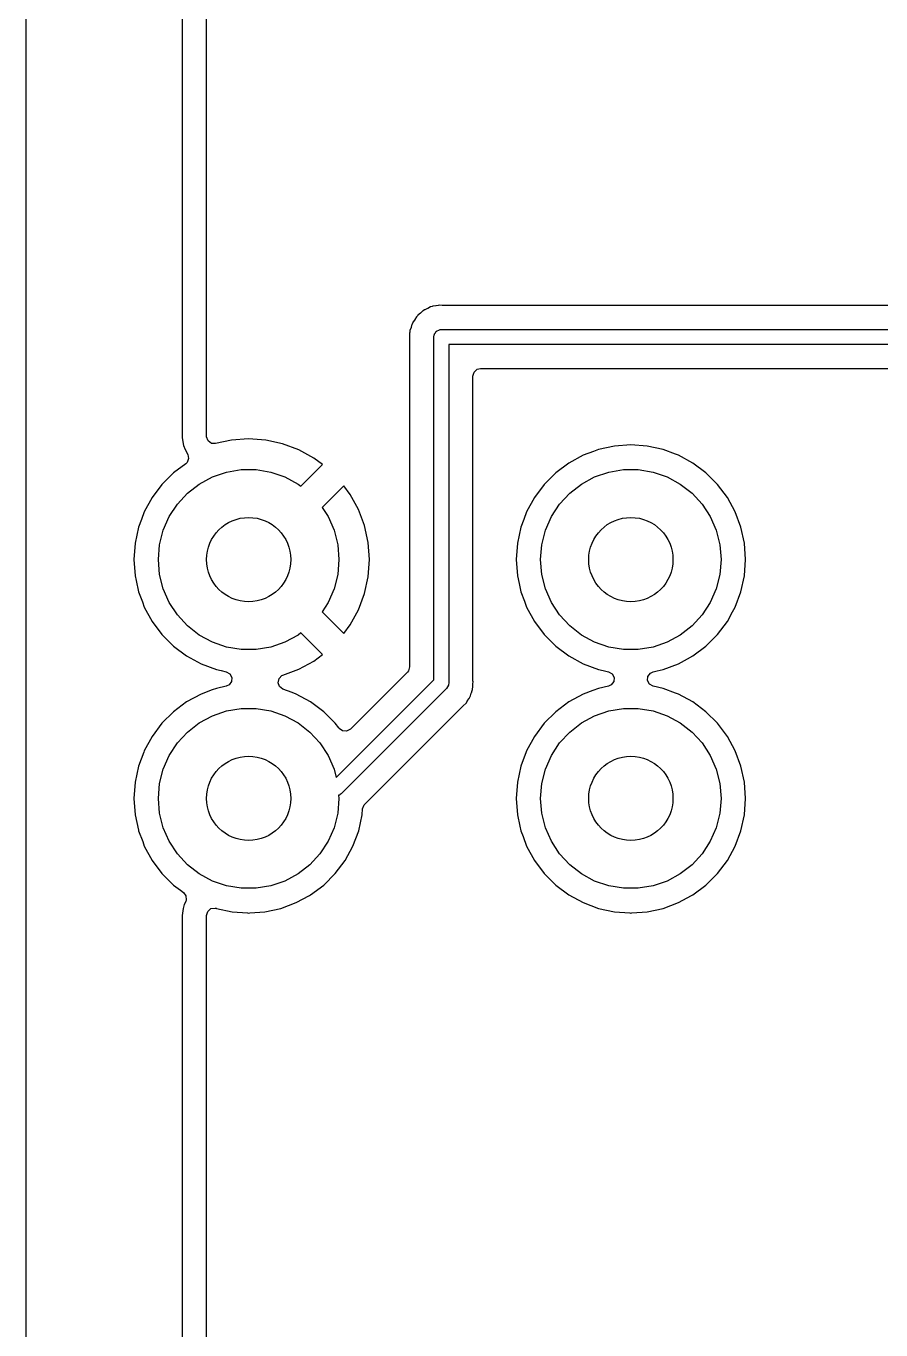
# Model space of a CAD drawing. Extents: x 0.71 to 7.56, y -5.16 to -0.79.
# Drawn here: x 0.709 to 1.268, y -4.087 to -3.234 of the extents above; entities that cross this region are included whole.
import ezdxf

# ---------------------------------------------------------------- set-up
doc = ezdxf.new("R2010")
doc.units = 0
doc.header["$MEASUREMENT"] = 0
doc.layers.add('BLACK', color=7, linetype='CONTINUOUS')

msp = doc.modelspace()

# ---------------------------------------------------------------- linework, layer by layer
at = {"layer": 'BLACK', "linetype": 'CONTINUOUS'}
for p, q in [((0.708865, -4.82014), (0.708762, -2.77289)), ((0.810807, -3.02031), (0.810807, -3.50232)), ((0.826772, -3.50203), (0.826772, -3.02031)), ((0.966646, -3.42146), (0.965053, -3.42275)), ((0.966771, -3.42135), (0.966646, -3.42146)), ((0.968272, -3.41995), (0.966771, -3.42135)), ((0.968463, -3.41985), (0.968272, -3.41995)), ((0.969297, -3.4193), (0.968463, -3.41985)), ((0.969464, -3.41916), (0.969297, -3.4193)), ((0.971348, -3.41835), (0.969464, -3.41916)), ((0.969464, -3.41916), (0.969464, -3.41916)), ((0.971498, -3.41827), (0.971348, -3.41835)), ((0.973322, -3.41733), (0.971498, -3.41827)), ((0.97347, -3.4173), (0.973322, -3.41733)), ((0.973532, -3.41729), (0.97347, -3.4173)), ((0.974484, -3.41698), (0.973532, -3.41729)), ((0.974681, -3.4169), (0.974484, -3.41698)), ((0.976715, -3.41662), (0.974681, -3.4169)), ((0.976879, -3.41659), (0.976715, -3.41662)), ((0.978215, -3.41631), (0.976879, -3.41659)), ((0.97889, -3.41617), (0.978215, -3.41631)), ((0.980939, -3.41631), (0.97889, -3.41617)), ((0.97889, -3.41617), (0.97889, -3.41617)), ((0.981105, -3.41632), (0.980939, -3.41631)), ((1.64866, -3.41632), (0.981105, -3.41632)), ((0.96116, -3.42869), (0.960606, -3.43066)), ((0.961272, -3.4285), (0.96116, -3.42869)), ((0.96116, -3.42869), (0.96116, -3.42869)), ((0.961701, -3.4276), (0.961272, -3.4285)), ((0.961773, -3.4274), (0.961701, -3.4276)), ((0.962957, -3.42572), (0.961773, -3.4274)), ((0.961773, -3.4274), (0.961773, -3.4274)), ((0.963048, -3.42558), (0.962957, -3.42572)), ((0.964115, -3.42383), (0.963048, -3.42558)), ((0.964273, -3.42368), (0.964115, -3.42383)), ((0.964929, -3.42293), (0.964273, -3.42368)), ((0.965052, -3.42275), (0.964929, -3.42293)), ((0.965053, -3.42275), (0.965052, -3.42275)), ((0.95962, -3.43638), (0.95948, -3.43843)), ((0.95948, -3.43843), (0.95948, -3.43843)), ((0.95948, -3.43843), (0.959524, -3.43864)), ((0.959524, -3.43864), (0.959626, -3.43964)), ((0.959626, -3.43622), (0.95962, -3.43638)), ((0.959684, -3.43396), (0.959626, -3.43416)), ((0.959626, -3.43416), (0.959626, -3.43622)), ((0.959854, -3.43297), (0.959684, -3.43396)), ((0.959868, -3.43276), (0.959854, -3.43297)), ((0.960556, -3.43082), (0.959868, -3.43276)), ((0.960606, -3.43066), (0.960556, -3.43082)), ((0.975394, -3.43701), (0.975593, -3.43562)), ((0.975394, -3.66143), (0.975394, -3.43701)), ((0.975593, -3.43562), (0.975787, -3.43532)), ((0.975787, -3.43532), (0.975838, -3.43496)), ((0.975838, -3.43496), (0.976525, -3.43417)), ((0.976525, -3.43417), (0.977092, -3.43329)), ((0.977092, -3.43329), (0.977419, -3.43314)), ((0.977419, -3.43314), (0.977654, -3.43287)), ((0.977654, -3.43287), (0.978661, -3.43257)), ((0.978661, -3.43257), (0.979615, -3.43214)), ((0.979615, -3.43214), (0.97997, -3.43219)), ((0.97997, -3.43219), (0.980315, -3.43209)), ((0.980315, -3.43209), (1.66142, -3.43209)), ((0.959626, -3.43964), (0.959626, -3.65287)), ((1.6565, -3.44193), (0.985236, -3.44193)), ((0.985236, -3.44193), (0.985236, -3.66347)), ((1.001, -3.46258), (1.00178, -3.45994)), ((1.001, -3.66128), (1.001, -3.46258)), ((1.00178, -3.45994), (1.00386, -3.45814)), ((1.00386, -3.45814), (1.00589, -3.4577)), ((1.00589, -3.4577), (1.63585, -3.4577)), ((0.810807, -3.50232), (0.81083, -3.50295)), ((0.81083, -3.50295), (0.810834, -3.50306)), ((0.810834, -3.50306), (0.810834, -3.50306)), ((0.810834, -3.50306), (0.811826, -3.50796)), ((0.826784, -3.50238), (0.826772, -3.50203)), ((0.827745, -3.50496), (0.826784, -3.50238)), ((0.829947, -3.50661), (0.827745, -3.50496)), ((0.832691, -3.5068), (0.829947, -3.50661)), ((0.843096, -3.50454), (0.832691, -3.5068)), ((0.854331, -3.50374), (0.843096, -3.50454)), ((0.865565, -3.50454), (0.854331, -3.50374)), ((0.854331, -3.50374), (0.854331, -3.50374)), ((0.876571, -3.50693), (0.865565, -3.50454)), ((0.887124, -3.51087), (0.876571, -3.50693)), ((0.811826, -3.50796), (0.811826, -3.50796)), ((0.811826, -3.50796), (0.812787, -3.51054)), ((0.812787, -3.51054), (0.812787, -3.51054)), ((0.812787, -3.51054), (0.812787, -3.51054)), ((0.812787, -3.51054), (0.814538, -3.51386)), ((0.814538, -3.51386), (0.815085, -3.51655)), ((0.897009, -3.51627), (0.887124, -3.51087)), ((0.887124, -3.51087), (0.887124, -3.51087)), ((1.07317, -3.51444), (1.06378, -3.51957)), ((1.07998, -3.5119), (1.07317, -3.51444)), ((1.0832, -3.5107), (1.07998, -3.5119)), ((1.09365, -3.50843), (1.0832, -3.5107)), ((1.0832, -3.5107), (1.0832, -3.5107)), ((1.0832, -3.5107), (1.0832, -3.5107)), ((1.09366, -3.50843), (1.09365, -3.50843)), ((1.10433, -3.50766), (1.09366, -3.50843)), ((1.11501, -3.50843), (1.10433, -3.50766)), ((1.10433, -3.50766), (1.10433, -3.50766)), ((1.12546, -3.5107), (1.11501, -3.50843)), ((1.11501, -3.50843), (1.11501, -3.50843)), ((1.13354, -3.51371), (1.12546, -3.5107)), ((1.12546, -3.5107), (1.12546, -3.5107)), ((1.12546, -3.5107), (1.12546, -3.5107)), ((1.13549, -3.51444), (1.13354, -3.51371)), ((1.14489, -3.51957), (1.13549, -3.51444)), ((1.13549, -3.51444), (1.13549, -3.51444)), ((0.813146, -3.52004), (0.805207, -3.52599)), ((0.814087, -3.51912), (0.813146, -3.52004)), ((0.815085, -3.51655), (0.814087, -3.51912)), ((0.839834, -3.52543), (0.849454, -3.52382)), ((0.849454, -3.52382), (0.859207, -3.52382)), ((0.859207, -3.52382), (0.868828, -3.52543)), ((0.888441, -3.53465), (0.902621, -3.52047)), ((0.89701, -3.51627), (0.897009, -3.51627)), ((0.902621, -3.52047), (0.89701, -3.51627)), ((0.902621, -3.52047), (0.902621, -3.52047)), ((1.06378, -3.51957), (1.05521, -3.52599)), ((1.06378, -3.51957), (1.06378, -3.51957)), ((1.08983, -3.52543), (1.09945, -3.52382)), ((1.09945, -3.52382), (1.10921, -3.52382)), ((1.10921, -3.52382), (1.11883, -3.52543)), ((1.15345, -3.52599), (1.14489, -3.51957)), ((1.14489, -3.51957), (1.14489, -3.51957)), ((1.14489, -3.51957), (1.14489, -3.51957)), ((0.805207, -3.52599), (0.797639, -3.53355)), ((0.805207, -3.52599), (0.805207, -3.52599)), ((0.822031, -3.53324), (0.830609, -3.5286)), ((0.830609, -3.5286), (0.839834, -3.52543)), ((0.868828, -3.52543), (0.878053, -3.5286)), ((0.878053, -3.5286), (0.886631, -3.53324)), ((1.05521, -3.52599), (1.04764, -3.53355)), ((1.05521, -3.52599), (1.05521, -3.52599)), ((1.07203, -3.53324), (1.08061, -3.5286)), ((1.08061, -3.5286), (1.08983, -3.52543)), ((1.11883, -3.52543), (1.12805, -3.5286)), ((1.12805, -3.5286), (1.13663, -3.53324)), ((1.16102, -3.53355), (1.15345, -3.52599)), ((1.15345, -3.52599), (1.15345, -3.52599)), ((1.15345, -3.52599), (1.15345, -3.52599)), ((0.797639, -3.53355), (0.791225, -3.54212)), ((0.797639, -3.53355), (0.797639, -3.53355)), ((0.807728, -3.5464), (0.814334, -3.53923)), ((0.814334, -3.53923), (0.822031, -3.53324)), ((0.886631, -3.53324), (0.888441, -3.53465)), ((0.91654, -3.53439), (0.902352, -3.54858)), ((0.92074, -3.54), (0.91654, -3.53439)), ((0.926138, -3.54988), (0.92074, -3.54)), ((0.92074, -3.54), (0.92074, -3.54)), ((1.04764, -3.53355), (1.04122, -3.54212)), ((1.04764, -3.53355), (1.04764, -3.53355)), ((1.05773, -3.5464), (1.06433, -3.53923)), ((1.06433, -3.53923), (1.07203, -3.53324)), ((1.13663, -3.53324), (1.14433, -3.53923)), ((1.14433, -3.53923), (1.15093, -3.5464)), ((1.16744, -3.54212), (1.16102, -3.53355)), ((1.16102, -3.53355), (1.16102, -3.53355)), ((1.16102, -3.53355), (1.16102, -3.53355)), ((0.791225, -3.54212), (0.786096, -3.55151)), ((0.791225, -3.54212), (0.791225, -3.54212)), ((0.802393, -3.55457), (0.807728, -3.5464)), ((0.902352, -3.54858), (0.906268, -3.55457)), ((0.930074, -3.56044), (0.926138, -3.54988)), ((1.04122, -3.54212), (1.0361, -3.55151)), ((1.04122, -3.54212), (1.04122, -3.54212)), ((1.05239, -3.55457), (1.05773, -3.5464)), ((1.15093, -3.5464), (1.15627, -3.55457)), ((1.17257, -3.55151), (1.16744, -3.54212)), ((1.16744, -3.54212), (1.16744, -3.54212)), ((1.16744, -3.54212), (1.16744, -3.54212)), ((0.784262, -3.55643), (0.782355, -3.56154)), ((0.786096, -3.55151), (0.784262, -3.55643)), ((0.798475, -3.5635), (0.802393, -3.55457)), ((0.906268, -3.55457), (0.910186, -3.5635)), ((1.03426, -3.55643), (1.03236, -3.56154)), ((1.0361, -3.55151), (1.03426, -3.55643)), ((1.04848, -3.5635), (1.05239, -3.55457)), ((1.15627, -3.55457), (1.16019, -3.5635)), ((1.17257, -3.55152), (1.17257, -3.55151)), ((1.17631, -3.56154), (1.17257, -3.55152)), ((1.17257, -3.55152), (1.17257, -3.55152)), ((0.782355, -3.56154), (0.78008, -3.572)), ((0.782355, -3.56154), (0.782355, -3.56154)), ((0.782355, -3.56154), (0.782355, -3.56154)), ((0.796081, -3.57296), (0.798475, -3.5635)), ((0.910186, -3.5635), (0.91258, -3.57296)), ((0.932468, -3.57144), (0.930074, -3.56044)), ((1.03236, -3.56154), (1.03008, -3.572)), ((1.03236, -3.56154), (1.03236, -3.56154)), ((1.03236, -3.56154), (1.03236, -3.56154)), ((1.04608, -3.57296), (1.04848, -3.5635)), ((1.16019, -3.5635), (1.16258, -3.57296)), ((1.17858, -3.572), (1.17631, -3.56154)), ((0.78008, -3.572), (0.779317, -3.58268)), ((0.78008, -3.572), (0.78008, -3.572)), ((0.795276, -3.58268), (0.796081, -3.57296)), ((0.91258, -3.57296), (0.913386, -3.58268)), ((0.933272, -3.58268), (0.932468, -3.57144)), ((1.03008, -3.572), (1.02932, -3.58268)), ((1.03008, -3.572), (1.03008, -3.572)), ((1.04528, -3.58268), (1.04608, -3.57296)), ((1.16258, -3.57296), (1.16339, -3.58268)), ((1.17934, -3.58268), (1.17858, -3.572)), ((0.779317, -3.58268), (0.779317, -3.58268)), ((0.779317, -3.58268), (0.78008, -3.59335)), ((0.796081, -3.5924), (0.795276, -3.58268)), ((0.913386, -3.58268), (0.91258, -3.5924)), ((0.932468, -3.59391), (0.933272, -3.58268)), ((0.933272, -3.58268), (0.933272, -3.58268)), ((1.02932, -3.58268), (1.02932, -3.58268)), ((1.02932, -3.58268), (1.03008, -3.59335)), ((1.04608, -3.5924), (1.04528, -3.58268)), ((1.16339, -3.58268), (1.16258, -3.5924)), ((1.17858, -3.59335), (1.17934, -3.58268)), ((0.798475, -3.60185), (0.796081, -3.5924)), ((0.91258, -3.5924), (0.910186, -3.60185)), ((1.04848, -3.60185), (1.04608, -3.5924)), ((1.16258, -3.5924), (1.16019, -3.60185)), ((0.78008, -3.59335), (0.78008, -3.59335)), ((0.78008, -3.59335), (0.78076, -3.59648)), ((0.78076, -3.59648), (0.782355, -3.60381)), ((0.930074, -3.60492), (0.932468, -3.59391)), ((1.03008, -3.59335), (1.03008, -3.59335)), ((1.03008, -3.59335), (1.03118, -3.59843)), ((1.03118, -3.59843), (1.03236, -3.60381)), ((1.17631, -3.60381), (1.17858, -3.59335)), ((0.782355, -3.60381), (0.784825, -3.61043)), ((0.802393, -3.61078), (0.798475, -3.60185)), ((0.910186, -3.60185), (0.906268, -3.61078)), ((0.926138, -3.61547), (0.930074, -3.60492)), ((1.03236, -3.60381), (1.03466, -3.60999)), ((1.05239, -3.61078), (1.04848, -3.60185)), ((1.16019, -3.60185), (1.15627, -3.61078)), ((1.17257, -3.61384), (1.17631, -3.60381)), ((0.784825, -3.61043), (0.786096, -3.61384)), ((0.786096, -3.61384), (0.791225, -3.62323)), ((0.807728, -3.61895), (0.802393, -3.61078)), ((0.906268, -3.61078), (0.902352, -3.61678)), ((0.902352, -3.61678), (0.91654, -3.63097)), ((0.92074, -3.62536), (0.926138, -3.61547)), ((1.03466, -3.60999), (1.0361, -3.61384)), ((1.0361, -3.61384), (1.04122, -3.62323)), ((1.05773, -3.61895), (1.05239, -3.61078)), ((1.15627, -3.61078), (1.15093, -3.61895)), ((1.16744, -3.62323), (1.17091, -3.61687)), ((1.17091, -3.61687), (1.17257, -3.61384)), ((1.17257, -3.61384), (1.17257, -3.61384)), ((1.17257, -3.61384), (1.17257, -3.61384)), ((0.791225, -3.62323), (0.791225, -3.62323)), ((0.791225, -3.62323), (0.791225, -3.62323)), ((0.791225, -3.62323), (0.797639, -3.6318)), ((0.814334, -3.62613), (0.807728, -3.61895)), ((0.822031, -3.63212), (0.814334, -3.62613)), ((0.91654, -3.63097), (0.92074, -3.62536)), ((1.04122, -3.62323), (1.04122, -3.62323)), ((1.04122, -3.62323), (1.04122, -3.62323)), ((1.04122, -3.62323), (1.04764, -3.6318)), ((1.06433, -3.62613), (1.05773, -3.61895)), ((1.07203, -3.63212), (1.06433, -3.62613)), ((1.14433, -3.62613), (1.13663, -3.63212)), ((1.15093, -3.61895), (1.14433, -3.62613)), ((1.16102, -3.6318), (1.16744, -3.62323)), ((0.797639, -3.6318), (0.797639, -3.6318)), ((0.797639, -3.6318), (0.797639, -3.6318)), ((0.797639, -3.6318), (0.805207, -3.63937)), ((0.830609, -3.63676), (0.822031, -3.63212)), ((0.886631, -3.63212), (0.878053, -3.63676)), ((0.888441, -3.63071), (0.886631, -3.63212)), ((0.902621, -3.64489), (0.888441, -3.63071)), ((0.91654, -3.63097), (0.91654, -3.63097)), ((1.04764, -3.6318), (1.04764, -3.6318)), ((1.04764, -3.6318), (1.04764, -3.6318)), ((1.04764, -3.6318), (1.05521, -3.63937)), ((1.08061, -3.63676), (1.07203, -3.63212)), ((1.13663, -3.63212), (1.12805, -3.63676)), ((1.15345, -3.63937), (1.16102, -3.6318)), ((0.805207, -3.63937), (0.805207, -3.63937)), ((0.805207, -3.63937), (0.805207, -3.63937)), ((0.805207, -3.63937), (0.813775, -3.64578)), ((0.839834, -3.63993), (0.830609, -3.63676)), ((0.849454, -3.64153), (0.839834, -3.63993)), ((0.859207, -3.64153), (0.849454, -3.64153)), ((0.868828, -3.63993), (0.859207, -3.64153)), ((0.878053, -3.63676), (0.868828, -3.63993)), ((1.05521, -3.63937), (1.05521, -3.63937)), ((1.05521, -3.63937), (1.05521, -3.63937)), ((1.05521, -3.63937), (1.06378, -3.64578)), ((1.08983, -3.63993), (1.08061, -3.63676)), ((1.09945, -3.64153), (1.08983, -3.63993)), ((1.10921, -3.64153), (1.09945, -3.64153)), ((1.11883, -3.63993), (1.10921, -3.64153)), ((1.12805, -3.63676), (1.11883, -3.63993)), ((1.14489, -3.64578), (1.15345, -3.63937)), ((0.813775, -3.64578), (0.813775, -3.64578)), ((0.813775, -3.64578), (0.813775, -3.64578)), ((0.813775, -3.64578), (0.823169, -3.65091)), ((0.823169, -3.65091), (0.823169, -3.65091)), ((0.823169, -3.65091), (0.823169, -3.65091)), ((0.823169, -3.65091), (0.823169, -3.65091)), ((0.823169, -3.65091), (0.833197, -3.65465)), ((0.887124, -3.65448), (0.89701, -3.64909)), ((0.89701, -3.64909), (0.902621, -3.64489)), ((0.902621, -3.64489), (0.902621, -3.64489)), ((1.06378, -3.64578), (1.06378, -3.64578)), ((1.06378, -3.64578), (1.06378, -3.64578)), ((1.06378, -3.64578), (1.07317, -3.65091)), ((1.07317, -3.65091), (1.07317, -3.65091)), ((1.07317, -3.65091), (1.07317, -3.65091)), ((1.07317, -3.65091), (1.07317, -3.65091)), ((1.07317, -3.65091), (1.0832, -3.65465)), ((1.12546, -3.65465), (1.13549, -3.65091)), ((1.13549, -3.65091), (1.14144, -3.64767)), ((1.13549, -3.65091), (1.13549, -3.65091)), ((1.13549, -3.65091), (1.13549, -3.65091)), ((1.14144, -3.64767), (1.14489, -3.64578)), ((0.833197, -3.65465), (0.836252, -3.65532)), ((0.836252, -3.65532), (0.83965, -3.65606)), ((0.83965, -3.65606), (0.842065, -3.65737)), ((0.842065, -3.65737), (0.843383, -3.65979)), ((0.843383, -3.65979), (0.843187, -3.66253)), ((0.873616, -3.66327), (0.8742, -3.66058)), ((0.8742, -3.66058), (0.876146, -3.65863)), ((0.876146, -3.65863), (0.876779, -3.65834)), ((0.876779, -3.65834), (0.887124, -3.65448)), ((0.887124, -3.65448), (0.887124, -3.65448)), ((0.958196, -3.65633), (0.920849, -3.69367)), ((0.958851, -3.65551), (0.958196, -3.65633)), ((0.959626, -3.65287), (0.958851, -3.65551)), ((1.0832, -3.65465), (1.08626, -3.65532)), ((1.08626, -3.65532), (1.08965, -3.65606)), ((1.08965, -3.65606), (1.09206, -3.65737)), ((1.09206, -3.65737), (1.09338, -3.65979)), ((1.09338, -3.65979), (1.09319, -3.66253)), ((1.11528, -3.66186), (1.11547, -3.65912)), ((1.11547, -3.65912), (1.11712, -3.65692)), ((1.11712, -3.65692), (1.11901, -3.65606)), ((1.11901, -3.65606), (1.12151, -3.65551)), ((1.12151, -3.65551), (1.12546, -3.65465)), ((0.830558, -3.66799), (0.823169, -3.67074)), ((0.833197, -3.667), (0.830558, -3.66799)), ((0.83965, -3.6656), (0.833197, -3.667)), ((0.833197, -3.667), (0.833197, -3.667)), ((0.833197, -3.667), (0.833197, -3.667)), ((0.841538, -3.66473), (0.83965, -3.6656)), ((0.843187, -3.66253), (0.841538, -3.66473)), ((0.874577, -3.66584), (0.873616, -3.66327)), ((0.876779, -3.66749), (0.874577, -3.66584)), ((0.882694, -3.6697), (0.876779, -3.66749)), ((0.911567, -3.72525), (0.975394, -3.66143)), ((0.983795, -3.66695), (0.914817, -3.73592)), ((0.984378, -3.66588), (0.983795, -3.66695)), ((0.985037, -3.66485), (0.984378, -3.66588)), ((0.985072, -3.66461), (0.985037, -3.66485)), ((0.985124, -3.66451), (0.985072, -3.66461)), ((0.985236, -3.66347), (0.985111, -3.66434)), ((0.985111, -3.66434), (0.985124, -3.66451)), ((0.999996, -3.66995), (1.0006, -3.66841)), ((1.0006, -3.66841), (1.00067, -3.66776)), ((1.00067, -3.66776), (1.00083, -3.66694)), ((1.00083, -3.66694), (1.001, -3.66631)), ((1.00107, -3.66211), (1.001, -3.66128)), ((1.001, -3.66465), (1.00102, -3.6644)), ((1.001, -3.66631), (1.001, -3.66465)), ((1.00102, -3.6644), (1.00105, -3.66411)), ((1.00105, -3.66411), (1.00119, -3.66275)), ((1.00119, -3.66275), (1.00107, -3.66211)), ((1.07942, -3.66841), (1.07317, -3.67074)), ((1.0832, -3.667), (1.07942, -3.66841)), ((1.08965, -3.6656), (1.0832, -3.667)), ((1.0832, -3.667), (1.0832, -3.667)), ((1.0832, -3.667), (1.0832, -3.667)), ((1.09154, -3.66473), (1.08965, -3.6656)), ((1.09319, -3.66253), (1.09154, -3.66473)), ((1.1166, -3.66428), (1.11528, -3.66186)), ((1.11901, -3.6656), (1.1166, -3.66428)), ((1.12546, -3.667), (1.11901, -3.6656)), ((1.13354, -3.67001), (1.12546, -3.667)), ((1.12546, -3.667), (1.12546, -3.667)), ((1.12546, -3.667), (1.12546, -3.667)), ((0.813775, -3.67587), (0.805207, -3.68228)), ((0.823169, -3.67074), (0.813775, -3.67587)), ((0.813775, -3.67587), (0.813775, -3.67587)), ((0.885493, -3.67074), (0.882694, -3.6697)), ((0.894886, -3.67587), (0.885493, -3.67074)), ((0.885493, -3.67074), (0.885493, -3.67074)), ((0.903454, -3.68228), (0.894886, -3.67587)), ((0.894886, -3.67587), (0.894886, -3.67587)), ((0.894886, -3.67587), (0.894886, -3.67587)), ((0.994695, -3.67834), (0.996515, -3.67665)), ((0.996515, -3.67665), (0.997376, -3.67523)), ((0.997376, -3.67523), (0.997516, -3.67502)), ((0.997516, -3.67502), (0.998518, -3.6737)), ((0.998518, -3.6737), (0.998759, -3.67309)), ((0.998759, -3.67309), (0.999129, -3.67235)), ((0.999129, -3.67235), (0.99947, -3.67179)), ((0.99947, -3.67179), (0.999917, -3.67019)), ((0.999917, -3.67019), (0.999996, -3.66995)), ((1.06378, -3.67587), (1.05521, -3.68228)), ((1.07317, -3.67074), (1.06378, -3.67587)), ((1.06378, -3.67587), (1.06378, -3.67587)), ((1.13549, -3.67074), (1.13354, -3.67001)), ((1.14489, -3.67587), (1.13549, -3.67074)), ((1.13549, -3.67074), (1.13549, -3.67074)), ((1.15345, -3.68228), (1.14489, -3.67587)), ((1.14489, -3.67587), (1.14489, -3.67587)), ((1.14489, -3.67587), (1.14489, -3.67587)), ((0.805207, -3.68228), (0.797639, -3.68985)), ((0.805207, -3.68228), (0.805207, -3.68228)), ((0.822031, -3.68954), (0.830609, -3.6849)), ((0.830609, -3.6849), (0.839834, -3.68173)), ((0.839834, -3.68173), (0.849454, -3.68012)), ((0.849454, -3.68012), (0.859207, -3.68012)), ((0.859207, -3.68012), (0.868828, -3.68173)), ((0.868828, -3.68173), (0.878053, -3.6849)), ((0.878053, -3.6849), (0.886631, -3.68954)), ((0.903455, -3.68228), (0.903454, -3.68228)), ((0.911022, -3.68985), (0.903455, -3.68228)), ((0.903455, -3.68228), (0.903455, -3.68228)), ((0.934063, -3.73898), (0.994695, -3.67834)), ((1.05521, -3.68228), (1.04764, -3.68985)), ((1.05521, -3.68228), (1.05521, -3.68228)), ((1.07203, -3.68954), (1.08061, -3.6849)), ((1.08061, -3.6849), (1.08983, -3.68173)), ((1.08983, -3.68173), (1.09945, -3.68012)), ((1.09945, -3.68012), (1.10921, -3.68012)), ((1.10921, -3.68012), (1.11883, -3.68173)), ((1.11883, -3.68173), (1.12805, -3.6849)), ((1.12805, -3.6849), (1.13663, -3.68954)), ((1.16102, -3.68985), (1.15345, -3.68228)), ((1.15345, -3.68228), (1.15345, -3.68228)), ((1.15345, -3.68228), (1.15345, -3.68228)), ((0.797639, -3.68985), (0.791225, -3.69842)), ((0.797639, -3.68985), (0.797639, -3.68985)), ((0.814334, -3.69553), (0.822031, -3.68954)), ((0.886631, -3.68954), (0.894328, -3.69553)), ((0.913247, -3.69282), (0.911022, -3.68985)), ((0.911022, -3.68985), (0.911022, -3.68985)), ((0.911022, -3.68985), (0.911022, -3.68985)), ((0.913489, -3.69315), (0.913247, -3.69282)), ((0.915691, -3.6948), (0.913489, -3.69315)), ((0.918434, -3.69499), (0.915691, -3.6948)), ((0.920849, -3.69367), (0.918434, -3.69499)), ((1.04764, -3.68985), (1.04122, -3.69842)), ((1.04764, -3.68985), (1.04764, -3.68985)), ((1.06433, -3.69553), (1.07203, -3.68954)), ((1.13663, -3.68954), (1.14433, -3.69553)), ((1.16744, -3.69842), (1.16102, -3.68985)), ((1.16102, -3.68985), (1.16102, -3.68985)), ((1.16102, -3.68985), (1.16102, -3.68985)), ((0.791225, -3.69842), (0.786096, -3.70781)), ((0.791225, -3.69842), (0.791225, -3.69842)), ((0.802393, -3.71087), (0.807728, -3.7027)), ((0.807728, -3.7027), (0.814334, -3.69553)), ((0.894328, -3.69553), (0.900934, -3.7027)), ((0.900934, -3.7027), (0.906268, -3.71087)), ((1.04122, -3.69842), (1.0361, -3.70781)), ((1.04122, -3.69842), (1.04122, -3.69842)), ((1.05239, -3.71087), (1.05773, -3.7027)), ((1.05773, -3.7027), (1.06433, -3.69553)), ((1.14433, -3.69553), (1.15093, -3.7027)), ((1.15093, -3.7027), (1.15627, -3.71087)), ((1.17257, -3.70781), (1.16744, -3.69842)), ((1.16744, -3.69842), (1.16744, -3.69842)), ((1.16744, -3.69842), (1.16744, -3.69842)), ((0.785728, -3.7088), (0.782355, -3.71784)), ((0.786096, -3.70781), (0.785728, -3.7088)), ((0.798475, -3.7198), (0.802393, -3.71087)), ((0.906268, -3.71087), (0.910186, -3.7198)), ((1.03583, -3.70854), (1.03236, -3.71784)), ((1.0361, -3.70781), (1.03583, -3.70854)), ((1.04848, -3.7198), (1.05239, -3.71087)), ((1.15627, -3.71087), (1.16019, -3.7198)), ((1.17631, -3.71784), (1.17257, -3.70781)), ((1.17257, -3.70781), (1.17257, -3.70781)), ((1.17257, -3.70781), (1.17257, -3.70781)), ((0.782355, -3.71784), (0.78008, -3.7283)), ((0.782355, -3.71784), (0.782355, -3.71784)), ((0.782355, -3.71784), (0.782355, -3.71784)), ((0.796081, -3.72926), (0.798475, -3.7198)), ((0.910186, -3.7198), (0.911567, -3.72525)), ((1.03236, -3.71784), (1.03008, -3.7283)), ((1.03236, -3.71784), (1.03236, -3.71784)), ((1.03236, -3.71784), (1.03236, -3.71784)), ((1.04608, -3.72926), (1.04848, -3.7198)), ((1.16019, -3.7198), (1.16258, -3.72926)), ((1.17858, -3.7283), (1.17631, -3.71784)), ((0.78008, -3.7283), (0.779317, -3.73898)), ((0.78008, -3.7283), (0.78008, -3.7283)), ((1.03008, -3.7283), (1.02932, -3.73898)), ((1.03008, -3.7283), (1.03008, -3.7283)), ((1.17934, -3.73898), (1.17858, -3.7283)), ((0.795276, -3.73898), (0.796081, -3.72926)), ((0.913696, -3.73676), (0.913211, -3.73687)), ((0.913211, -3.73687), (0.913386, -3.73898)), ((0.913895, -3.73661), (0.913696, -3.73676)), ((0.913998, -3.73658), (0.913895, -3.73661)), ((0.914114, -3.73645), (0.913998, -3.73658)), ((0.914817, -3.73592), (0.914114, -3.73645)), ((1.04528, -3.73898), (1.04608, -3.72926)), ((1.16258, -3.72926), (1.16339, -3.73898)), ((0.779317, -3.73898), (0.779317, -3.73898)), ((0.779317, -3.73898), (0.78008, -3.74965)), ((0.796081, -3.7487), (0.795276, -3.73898)), ((0.913386, -3.73898), (0.91258, -3.7487)), ((0.928581, -3.74965), (0.928851, -3.74587)), ((0.928851, -3.74587), (0.929813, -3.7433)), ((0.929813, -3.7433), (0.930268, -3.74277)), ((0.930268, -3.74277), (0.934063, -3.73898)), ((1.02932, -3.73898), (1.02932, -3.73898)), ((1.02932, -3.73898), (1.03008, -3.74965)), ((1.04608, -3.7487), (1.04528, -3.73898)), ((1.16339, -3.73898), (1.16258, -3.7487)), ((1.17858, -3.74965), (1.17934, -3.73898)), ((0.78008, -3.74965), (0.78008, -3.74965)), ((0.78008, -3.74965), (0.782261, -3.75968)), ((0.798475, -3.75815), (0.796081, -3.7487)), ((0.91258, -3.7487), (0.910186, -3.75815)), ((0.926306, -3.76011), (0.928581, -3.74965)), ((1.03008, -3.74965), (1.03008, -3.74965)), ((1.03008, -3.74965), (1.0317, -3.75709)), ((1.04848, -3.75815), (1.04608, -3.7487)), ((1.16258, -3.7487), (1.16019, -3.75815)), ((1.17631, -3.76011), (1.17858, -3.74965)), ((0.782261, -3.75968), (0.782355, -3.76011)), ((0.782355, -3.76011), (0.785016, -3.76724)), ((0.802393, -3.76708), (0.798475, -3.75815)), ((0.910186, -3.75815), (0.906268, -3.76708)), ((0.922566, -3.77014), (0.926306, -3.76011)), ((1.0317, -3.75709), (1.03236, -3.76011)), ((1.03236, -3.76011), (1.03379, -3.76395)), ((1.05239, -3.76708), (1.04848, -3.75815)), ((1.16019, -3.75815), (1.15627, -3.76708)), ((1.17257, -3.77014), (1.17631, -3.76011)), ((0.785016, -3.76724), (0.786096, -3.77014)), ((0.786096, -3.77014), (0.791225, -3.77953)), ((0.807728, -3.77525), (0.802393, -3.76708)), ((0.906268, -3.76708), (0.900934, -3.77525)), ((0.917436, -3.77953), (0.922566, -3.77014)), ((1.03379, -3.76395), (1.0361, -3.77014)), ((1.0361, -3.77014), (1.04122, -3.77953)), ((1.05773, -3.77525), (1.05239, -3.76708)), ((1.15627, -3.76708), (1.15093, -3.77525)), ((1.16744, -3.77953), (1.17257, -3.77014)), ((0.791225, -3.77953), (0.791225, -3.77953)), ((0.791225, -3.77953), (0.791225, -3.77953)), ((0.791225, -3.77953), (0.797639, -3.7881)), ((0.814334, -3.78242), (0.807728, -3.77525)), ((0.900934, -3.77525), (0.894328, -3.78242)), ((0.911022, -3.7881), (0.917436, -3.77953)), ((1.04122, -3.77953), (1.04122, -3.77953)), ((1.04122, -3.77953), (1.04122, -3.77953)), ((1.04122, -3.77953), (1.04764, -3.7881)), ((1.06433, -3.78242), (1.05773, -3.77525)), ((1.15093, -3.77525), (1.14433, -3.78242)), ((1.16102, -3.7881), (1.16744, -3.77953)), ((0.797639, -3.7881), (0.797639, -3.7881)), ((0.797639, -3.7881), (0.797639, -3.7881)), ((0.797639, -3.7881), (0.805207, -3.79567)), ((0.822031, -3.78842), (0.814334, -3.78242)), ((0.830609, -3.79306), (0.822031, -3.78842)), ((0.886631, -3.78842), (0.878053, -3.79306)), ((0.894328, -3.78242), (0.886631, -3.78842)), ((0.903454, -3.79567), (0.911022, -3.7881)), ((1.04764, -3.7881), (1.04764, -3.7881)), ((1.04764, -3.7881), (1.04764, -3.7881)), ((1.04764, -3.7881), (1.05521, -3.79567)), ((1.07203, -3.78842), (1.06433, -3.78242)), ((1.08061, -3.79306), (1.07203, -3.78842)), ((1.13663, -3.78842), (1.12805, -3.79306)), ((1.14433, -3.78242), (1.13663, -3.78842)), ((1.15345, -3.79567), (1.16102, -3.7881)), ((0.805207, -3.79567), (0.805207, -3.79567)), ((0.805207, -3.79567), (0.805207, -3.79567)), ((0.805207, -3.79567), (0.80968, -3.79902)), ((0.839834, -3.79622), (0.830609, -3.79306)), ((0.849454, -3.79783), (0.839834, -3.79622)), ((0.868828, -3.79622), (0.859207, -3.79783)), ((0.878053, -3.79306), (0.868828, -3.79622)), ((0.894886, -3.80208), (0.903454, -3.79567)), ((1.05521, -3.79567), (1.05521, -3.79567)), ((1.05521, -3.79567), (1.05521, -3.79567)), ((1.05521, -3.79567), (1.06378, -3.80208)), ((1.08983, -3.79622), (1.08061, -3.79306)), ((1.09945, -3.79783), (1.08983, -3.79622)), ((1.11883, -3.79622), (1.10921, -3.79783)), ((1.12805, -3.79306), (1.11883, -3.79622)), ((1.14489, -3.80208), (1.15345, -3.79567)), ((0.80968, -3.79902), (0.811666, -3.8005)), ((0.811666, -3.8005), (0.813314, -3.80271)), ((0.813511, -3.80545), (0.813152, -3.8065)), ((0.813314, -3.80271), (0.813511, -3.80545)), ((0.859207, -3.79783), (0.849454, -3.79783)), ((0.885493, -3.80721), (0.894049, -3.80254)), ((0.894049, -3.80254), (0.894886, -3.80208)), ((1.06378, -3.80208), (1.06378, -3.80208)), ((1.06378, -3.80208), (1.06378, -3.80208)), ((1.06378, -3.80208), (1.07317, -3.80721)), ((1.10921, -3.79783), (1.09945, -3.79783)), ((1.13549, -3.80721), (1.14405, -3.80254)), ((1.14405, -3.80254), (1.14489, -3.80208)), ((0.811454, -3.81109), (0.810807, -3.81559)), ((0.812229, -3.80845), (0.811454, -3.81109)), ((0.811454, -3.81109), (0.811454, -3.81109)), ((0.813152, -3.8065), (0.812229, -3.80845)), ((0.826772, -3.81559), (0.827547, -3.81295)), ((0.827547, -3.81295), (0.829626, -3.81115)), ((0.829626, -3.81115), (0.832348, -3.81075)), ((0.832348, -3.81075), (0.83302, -3.81093)), ((0.83302, -3.81093), (0.83303, -3.8109)), ((0.83303, -3.8109), (0.833196, -3.81095)), ((0.833196, -3.81095), (0.833197, -3.81095)), ((0.833197, -3.81095), (0.843655, -3.81323)), ((0.843655, -3.81323), (0.853567, -3.81394)), ((0.853567, -3.81394), (0.854331, -3.81399)), ((0.854331, -3.81399), (0.855043, -3.81394)), ((0.854331, -3.81399), (0.854331, -3.81399)), ((0.854331, -3.81399), (0.854331, -3.81399)), ((0.855043, -3.81394), (0.865006, -3.81323)), ((0.865006, -3.81323), (0.875465, -3.81095)), ((0.875465, -3.81095), (0.885493, -3.80721)), ((0.885493, -3.80721), (0.885493, -3.80721)), ((0.885493, -3.80721), (0.885493, -3.80721)), ((1.07317, -3.80721), (1.07317, -3.80721)), ((1.07317, -3.80721), (1.07317, -3.80721)), ((1.07317, -3.80721), (1.07317, -3.80721)), ((1.07317, -3.80721), (1.0832, -3.81095)), ((1.0832, -3.81095), (1.09366, -3.81323)), ((1.09366, -3.81323), (1.10357, -3.81394)), ((1.10357, -3.81394), (1.10433, -3.81399)), ((1.10433, -3.81399), (1.10504, -3.81394)), ((1.10433, -3.81399), (1.10433, -3.81399)), ((1.10433, -3.81399), (1.10433, -3.81399)), ((1.10504, -3.81394), (1.11501, -3.81323)), ((1.11501, -3.81323), (1.12546, -3.81095)), ((1.12546, -3.81095), (1.13549, -3.80721)), ((1.13549, -3.80721), (1.13549, -3.80721)), ((1.13549, -3.80721), (1.13549, -3.80721)), ((0.810807, -3.81559), (0.810807, -4.29759)), ((0.826772, -4.29731), (0.826772, -3.81559))]:
    msp.add_line(p, q, dxfattribs=at)
at = {"layer": 'BLACK'}
for centre in [(0.854331, -3.58268), (1.10433, -3.58268), (0.854331, -3.73898), (1.10433, -3.73898)]:
    msp.add_circle(centre, 0.027559, dxfattribs=at)

doc.saveas('drawing.dxf')
